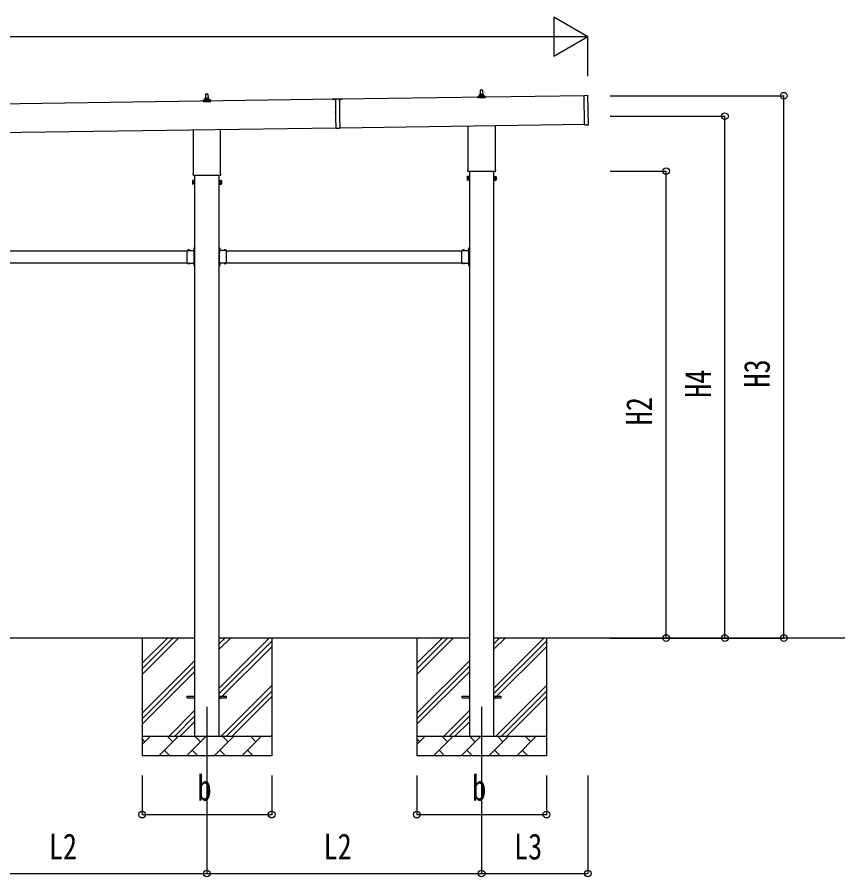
# Model space of a CAD drawing. Units: millimetres, scale not verified. Extents: x -16820 to 16820, y -11880 to 11880.
# Drawn here: x -1004 to 3213, y -4100 to 281 of the extents above; entities that cross this region are included whole.
import ezdxf
from ezdxf.enums import TextEntityAlignment as Align

# ---------------------------------------------------------------- set-up
doc = ezdxf.new("R2010")
doc.units = ezdxf.units.MM
doc.header["$LTSCALE"] = 50
for name, color, linetype in [('0-4_YKK_12', 2, 'Continuous'), ('0-5_YKK_13', 4, 'Continuous'), ('0-6_YKK_A1', 4, 'Continuous'), ('0-7_YKK_D', 6, 'Continuous')]:
    doc.layers.add(name, color=color, linetype=linetype)
doc.styles.add('ＭＳ ゴシック', font='')
doc.styles.get('ＭＳ ゴシック').set_extended_font_data('MS Gothic')

msp = doc.modelspace()

# ---------------------------------------------------------------- linework, layer by layer
at = {"layer": '0-4_YKK_12'}
for p, q in [((-37.42, -3233), (-37.42, -3733)), ((1362.58, -3233), (1362.58, -3733))]:
    msp.add_line(p, q, dxfattribs=at)
at = {"layer": '0-5_YKK_13'}
for p, q in [((-43.42, -133.74), (-42.69, -110.22)), ((-41.69, -109.24), (-33.15, -109.24)), ((-32.15, -110.22), (-31.42, -133.74)), ((1344.33, -129.24), (1344.33, -121.53)), ((1380.83, -129.24), (1344.33, -129.24)), ((1344.71, -120.74), (1380.45, -120.74)), ((1345.09, -120.56), (1351.81, -118.93)), ((1352.2, -118.74), (1372.96, -118.74)), ((1352.58, -117.95), (1352.58, -113.74)), ((1353.58, -113.74), (1371.58, -113.74)), ((1356.58, -113.74), (1357.31, -90.22)), ((1358.31, -89.24), (1366.85, -89.24)), ((1367.85, -90.22), (1368.58, -113.74)), ((1372.58, -117.95), (1372.58, -113.74)), ((1380.06, -120.56), (1373.34, -118.93)), ((1380.83, -129.24), (1380.83, -121.53)), ((1884.62, -117.16), (1903.62, -116.89)), ((1886.77, -267.15), (1884.62, -117.16)), ((1906.75, -265.86), (1904.63, -117.88)), ((-55.67, -149.24), (-55.67, -141.53)), ((-19.17, -149.24), (-55.67, -149.24)), ((-55.29, -140.74), (-19.55, -140.74)), ((-54.91, -140.56), (-48.19, -138.93)), ((-47.8, -138.74), (-27.04, -138.74)), ((-47.42, -137.95), (-47.42, -133.74)), ((-46.42, -133.74), (-28.42, -133.74)), ((-27.42, -137.95), (-27.42, -133.74)), ((-19.94, -140.56), (-26.66, -138.93)), ((-19.17, -149.24), (-19.17, -141.53)), ((652.3, -136.26), (602.3, -136.97)), ((602.3, -136.97), (602.31, -137.47)), ((602.31, -137.47), (617.31, -137.26)), ((617.3, -136.76), (617.48, -149.16)), ((617.49, -149.96), (617.84, -174.16)), ((617.85, -174.95), (618.25, -203.15)), ((637.3, -136.47), (637.48, -148.87)), ((637.31, -136.97), (652.31, -136.76)), ((637.49, -149.67), (637.83, -173.87)), ((637.85, -174.67), (638.25, -202.87)), ((652.3, -136.26), (652.31, -136.76)), ((618.26, -203.95), (618.61, -228.15)), ((638.26, -203.67), (638.61, -227.86)), ((618.62, -228.95), (619.41, -284.04)), ((638.62, -228.66), (639.4, -283.75)), ((-105.72, -513.23), (-105.72, -292.58)), ((30.88, -290.63), (30.88, -513.23)), ((619.41, -284.04), (639.4, -283.75)), ((1294.28, -493.23), (1294.28, -272.58)), ((1430.88, -270.63), (1430.88, -493.23)), ((1886.77, -267.15), (1905.76, -266.87)), ((-107.42, -522), (-107.42, -516.5)), ((30.52, -525.5), (-105.36, -525.5)), ((32.58, -516.5), (32.58, -522)), ((1292.58, -502), (1292.58, -496.5)), ((1430.52, -505.5), (1294.64, -505.5)), ((1432.58, -496.5), (1432.58, -502)), ((-111.42, -551.5), (-110.66, -550.19)), ((-111.42, -551.5), (-111.42, -568.5)), ((-111.42, -568.5), (-110.66, -569.82)), ((-104.42, -555.1), (-110.66, -555.1)), ((-104.42, -564.91), (-110.66, -564.91)), ((-101.92, -569.2), (-104.42, -569.2)), ((27.08, -569.2), (29.58, -569.2)), ((29.58, -555.1), (35.82, -555.1)), ((29.58, -564.91), (35.82, -564.91)), ((36.58, -551.5), (35.82, -550.19)), ((36.58, -568.5), (35.82, -569.82)), ((36.58, -551.5), (36.58, -568.5)), ((1288.58, -531.5), (1289.34, -530.19)), ((1288.58, -531.5), (1288.58, -548.5)), ((1288.58, -548.5), (1289.34, -549.82)), ((1295.58, -535.1), (1289.34, -535.1)), ((1295.58, -544.91), (1289.34, -544.91)), ((1295.58, -549.82), (1289.34, -549.82)), ((1298.08, -549.2), (1295.58, -549.2)), ((1427.08, -549.2), (1429.58, -549.2)), ((1429.58, -535.1), (1435.82, -535.1)), ((1429.58, -544.91), (1435.82, -544.91)), ((1429.58, -549.82), (1435.82, -549.82)), ((1436.58, -531.5), (1435.82, -530.19)), ((1436.58, -548.5), (1435.82, -549.82)), ((1436.58, -531.5), (1436.58, -548.5)), ((-104.42, -569.82), (-110.66, -569.82)), ((29.58, -569.82), (35.82, -569.82)), ((-137.92, -918.29), (-137.92, -907.9)), ((-137.92, -907.9), (-101.52, -907.9)), ((-137.92, -960.29), (-137.92, -919.72)), ((-134.66, -907.04), (-134.66, -907.2)), ((-133.96, -907.9), (-125.89, -907.9)), ((-131.05, -907.9), (-132.37, -905.24)), ((-128.8, -907.9), (-127.47, -905.24)), ((-125.19, -907.04), (-125.19, -907.2)), ((-105.62, -900), (-99.92, -900)), ((-101.92, -909.5), (-104.92, -909.5)), ((-101.52, -898.88), (-104.18, -897.55)), ((-101.52, -901.13), (-104.18, -902.45)), ((-102.38, -895.27), (-102.22, -895.27)), ((-102.38, -904.74), (-102.22, -904.74)), ((-101.92, -918.29), (-101.92, -911.5)), ((-101.92, -960.29), (-101.92, -919.72)), ((-101.52, -892.5), (-99.92, -892.5)), ((-101.52, -909.46), (-101.52, -892.5)), ((-101.52, -895.97), (-101.52, -904.04)), ((-99.92, -897), (-101.52, -897)), ((-101.52, -898), (-99.92, -898)), ((-101.52, -902), (-99.92, -902)), ((-99.92, -903), (-101.52, -903)), ((26.68, -892.5), (25.08, -892.5)), ((25.08, -897), (26.68, -897)), ((26.68, -898), (25.08, -898)), ((30.78, -900), (25.08, -900)), ((26.68, -902), (25.08, -902)), ((25.08, -903), (26.68, -903)), ((26.68, -909.46), (26.68, -892.5)), ((26.68, -895.97), (26.68, -904.04)), ((26.68, -898.88), (29.34, -897.55)), ((26.68, -901.13), (29.34, -902.45)), ((63.08, -907.9), (26.68, -907.9)), ((27.08, -909.5), (30.08, -909.5)), ((27.08, -918.29), (27.08, -911.5)), ((27.08, -960.29), (27.08, -919.72)), ((27.54, -895.27), (27.38, -895.27)), ((27.54, -904.74), (27.38, -904.74)), ((50.34, -907.04), (50.34, -907.2)), ((59.11, -907.9), (51.04, -907.9)), ((53.95, -907.9), (52.63, -905.24)), ((56.2, -907.9), (57.53, -905.24)), ((59.81, -907.04), (59.81, -907.2)), ((63.08, -918.29), (63.08, -907.9)), ((63.08, -960.29), (63.08, -919.72)), ((1262.08, -918.29), (1262.08, -907.9)), ((1262.08, -907.9), (1298.48, -907.9)), ((1262.08, -960.29), (1262.08, -919.72)), ((1265.34, -907.04), (1265.34, -907.2)), ((1266.04, -907.9), (1274.11, -907.9)), ((1268.95, -907.9), (1267.63, -905.24)), ((1271.2, -907.9), (1272.53, -905.24)), ((1274.81, -907.04), (1274.81, -907.2)), ((1294.38, -900), (1300.08, -900)), ((1298.08, -909.5), (1295.08, -909.5)), ((1298.48, -898.88), (1295.82, -897.55)), ((1298.48, -901.13), (1295.82, -902.45)), ((1297.62, -895.27), (1297.78, -895.27)), ((1297.62, -904.74), (1297.78, -904.74)), ((1298.08, -918.29), (1298.08, -911.5)), ((1298.08, -960.29), (1298.08, -919.72)), ((1298.48, -892.5), (1300.08, -892.5)), ((1298.48, -909.46), (1298.48, -892.5)), ((1298.48, -895.97), (1298.48, -904.04)), ((1300.08, -897), (1298.48, -897)), ((1298.48, -898), (1300.08, -898)), ((1298.48, -902), (1300.08, -902)), ((1300.08, -903), (1298.48, -903)), ((-137.92, -972.1), (-137.92, -961.72)), ((-101.92, -968.5), (-101.92, -961.72)), ((27.08, -968.5), (27.08, -961.72)), ((63.08, -972.1), (63.08, -961.72)), ((1262.08, -972.1), (1262.08, -961.72)), ((1298.08, -968.5), (1298.08, -961.72)), ((-137.92, -972.1), (-101.52, -972.1)), ((-134.66, -972.96), (-134.66, -972.8)), ((-133.96, -972.1), (-125.89, -972.1)), ((-131.05, -972.1), (-132.37, -974.76)), ((-128.8, -972.1), (-127.47, -974.76)), ((-125.19, -972.96), (-125.19, -972.8)), ((-104.92, -970.5), (-101.92, -970.5)), ((-101.52, -978.88), (-104.18, -977.55)), ((-101.52, -981.13), (-104.18, -982.45)), ((-102.38, -975.27), (-102.22, -975.27)), ((-102.38, -984.74), (-102.22, -984.74)), ((-101.52, -987.5), (-101.52, -970.54)), ((-101.52, -975.97), (-101.52, -984.04)), ((-101.52, -978), (-99.92, -978)), ((-101.52, -982), (-99.92, -982)), ((-101.52, -987.5), (-99.92, -987.5)), ((26.68, -978), (25.08, -978)), ((26.68, -982), (25.08, -982)), ((26.68, -987.5), (25.08, -987.5)), ((26.68, -987.5), (26.68, -970.54)), ((63.08, -972.1), (26.68, -972.1)), ((26.68, -975.97), (26.68, -984.04)), ((26.68, -978.88), (29.34, -977.55)), ((26.68, -981.13), (29.34, -982.45)), ((30.08, -970.5), (27.08, -970.5)), ((27.54, -975.27), (27.38, -975.27)), ((27.54, -984.74), (27.38, -984.74)), ((50.34, -972.96), (50.34, -972.8)), ((59.11, -972.1), (51.04, -972.1)), ((53.95, -972.1), (52.63, -974.76)), ((56.2, -972.1), (57.53, -974.76)), ((59.81, -972.96), (59.81, -972.8)), ((1262.08, -972.1), (1298.48, -972.1)), ((1265.34, -972.96), (1265.34, -972.8)), ((1266.04, -972.1), (1274.11, -972.1)), ((1268.95, -972.1), (1267.63, -974.76)), ((1271.2, -972.1), (1272.53, -974.76)), ((1274.81, -972.96), (1274.81, -972.8)), ((1295.08, -970.5), (1298.08, -970.5)), ((1298.48, -978.88), (1295.82, -977.55)), ((1298.48, -981.13), (1295.82, -982.45)), ((1297.62, -975.27), (1297.78, -975.27)), ((1297.62, -984.74), (1297.78, -984.74)), ((1298.48, -987.5), (1298.48, -970.54)), ((1298.48, -975.97), (1298.48, -984.04)), ((1298.48, -978), (1300.08, -978)), ((1298.48, -982), (1300.08, -982)), ((1298.48, -987.5), (1300.08, -987.5)), ((-137.42, -3178.5), (-99.92, -3178.5)), ((-137.42, -3187.5), (-137.42, -3178.5)), ((-137.42, -3187.5), (-99.92, -3187.5)), ((25.08, -3178.5), (62.58, -3178.5)), ((25.08, -3187.5), (62.58, -3187.5)), ((62.58, -3187.5), (62.58, -3178.5)), ((1262.58, -3178.5), (1300.08, -3178.5)), ((1262.58, -3187.5), (1262.58, -3178.5)), ((1262.58, -3187.5), (1300.08, -3187.5)), ((1425.08, -3178.5), (1462.58, -3178.5)), ((1425.08, -3187.5), (1462.58, -3187.5)), ((1462.58, -3187.5), (1462.58, -3178.5))]:
    msp.add_line(p, q, dxfattribs=at)
for points in [[(-104.42, -569.82), (-104.42, -550.19), (-110.66, -550.19)], [(-104.42, -569.2), (-104.42, -550.8), (-101.92, -550.8)], [(29.58, -569.2), (29.58, -550.8), (27.08, -550.8)], [(29.58, -569.82), (29.58, -550.19), (35.82, -550.19)], [(1295.58, -549.82), (1295.58, -530.19), (1289.34, -530.19)], [(1295.58, -549.2), (1295.58, -530.8), (1298.08, -530.8)], [(1429.58, -549.2), (1429.58, -530.8), (1427.08, -530.8)], [(1429.58, -549.82), (1429.58, -530.19), (1435.82, -530.19)], [(-101.92, -911.5), (-104.92, -911.5), (-104.92, -907.9)], [(-99.92, -907.5), (-99.92, -901.5), (-99.92, -898.5), (-99.92, -892.5)], [(25.08, -907.5), (25.08, -901.5), (25.08, -898.5), (25.08, -892.5)], [(27.08, -911.5), (30.08, -911.5), (30.08, -907.9)], [(1298.08, -911.5), (1295.08, -911.5), (1295.08, -907.9)], [(1300.08, -907.5), (1300.08, -901.5), (1300.08, -898.5), (1300.08, -892.5)], [(-101.92, -968.5), (-104.92, -968.5), (-104.92, -972.1)], [(-99.92, -987.5), (-99.92, -981.5), (-99.92, -978.5), (-99.92, -972.5)], [(25.08, -987.5), (25.08, -981.5), (25.08, -978.5), (25.08, -972.5)], [(27.08, -968.5), (30.08, -968.5), (30.08, -972.1)], [(1298.08, -968.5), (1295.08, -968.5), (1295.08, -972.1)], [(1300.08, -987.5), (1300.08, -981.5), (1300.08, -978.5), (1300.08, -972.5)]]:
    msp.add_lwpolyline(points, dxfattribs=at)
for points in [[(-101.92, -570.5), (-101.92, -549.5), (-99.92, -549.5), (-99.92, -570.5)], [(27.08, -570.5), (27.08, -549.5), (25.08, -549.5), (25.08, -570.5)], [(1298.08, -550.5), (1298.08, -529.5), (1300.08, -529.5), (1300.08, -550.5)], [(1427.08, -550.5), (1427.08, -529.5), (1425.08, -529.5), (1425.08, -550.5)]]:
    msp.add_lwpolyline(points, close=True, dxfattribs=at)
for centre, radius, start, end in [((-43.34, -134.38), 4.13, 90, 171.17633), ((-41.69, -110.24), 1, 90, 178.60509), ((-34.09, -133.74), 4.83, 133.60282, 180), ((-40.75, -133.74), 4.83, 0, 46.39718), ((-33.15, -110.24), 1, 1.39491, 90), ((-31.51, -134.38), 4.13, 8.82367, 90), ((1345.33, -121.53), 1, 103.62699, 180), ((1351.58, -117.95), 1, 283.62699, 0), ((1356.66, -114.38), 4.13, 90, 171.17633), ((1353.58, -114.74), 1, 90, 180), ((1358.31, -90.24), 1, 90, 178.60509), ((1365.91, -113.74), 4.83, 133.60282, 180), ((1359.25, -113.74), 4.83, 0, 46.39718), ((1366.85, -90.24), 1, 1.39491, 90), ((1368.49, -114.38), 4.13, 8.82367, 90), ((1371.58, -114.74), 1, 0, 90), ((1373.58, -117.95), 1, 180, 256.37301), ((1379.83, -121.53), 1, 0, 76.37301), ((1903.63, -117.89), 1, 0.81845, 90.81845), ((-54.67, -141.53), 1, 103.62699, 180), ((-48.42, -137.95), 1, 283.62699, 0), ((-46.42, -134.74), 1, 90, 180), ((-28.42, -134.74), 1, 0, 90), ((-26.42, -137.95), 1, 180, 256.37301), ((-20.17, -141.53), 1, 0, 76.37301), ((617.19, -149.56), 0.5, 307.68835, 53.94855), ((617.54, -174.56), 0.5, 307.68835, 53.94855), ((637.78, -149.27), 0.5, 127.68835, 233.94855), ((638.14, -174.27), 0.5, 127.68835, 233.94855), ((617.96, -203.56), 0.5, 307.68835, 53.94855), ((638.55, -203.26), 0.5, 127.68835, 233.94855), ((618.31, -228.55), 0.5, 307.68835, 53.94855), ((638.91, -228.26), 0.5, 127.68835, 233.94855), ((1905.75, -265.88), 1, 270.81845, 0.81845), ((-103.42, -516.5), 4, 125.09963, 180), ((-103.42, -522), 4, 180, 194.47751), ((-103.42, -522), 4, 194.47751, 241.04498), ((28.58, -522), 4, 298.95502, 345.52249), ((28.58, -516.5), 4, 0, 54.90037), ((28.58, -522), 4, 345.52249, 0), ((1296.58, -496.5), 4, 125.09963, 180), ((1296.58, -502), 4, 180, 194.47751), ((1296.58, -502), 4, 194.47751, 241.04498), ((1428.58, -502), 4, 298.95502, 345.52249), ((1428.58, -496.5), 4, 0, 54.90037), ((1428.58, -502), 4, 345.52249, 0), ((-107.08, -552.64), 4.34, 145.61575, 214.38425), ((-95.18, -560), 16.24, 162.41205, 197.58795), ((-107.08, -567.36), 4.34, 145.61575, 214.38425), ((32.23, -552.64), 4.34, 325.61575, 34.38425), ((20.34, -560), 16.24, 342.41205, 17.58795), ((32.23, -567.36), 4.34, 325.61575, 34.38425), ((1292.92, -532.64), 4.34, 145.61575, 214.38425), ((1304.82, -540), 16.24, 162.41205, 197.58795), ((1292.92, -547.36), 4.34, 145.61575, 214.38425), ((1432.23, -532.64), 4.34, 325.61575, 34.38425), ((1420.34, -540), 16.24, 342.41205, 17.58795), ((1432.23, -547.36), 4.34, 325.61575, 34.38425), ((-138.62, -919), 1, 314.427, 45.573), ((-133.96, -907.2), 0.7, 180, 270), ((-133.79, -907.04), 0.862, 129.12355, 180), ((-129.92, -911.8), 7, 90, 129.12355), ((-129.92, -911.8), 7, 50.87645, 90), ((-125.89, -907.2), 0.7, 270, 0), ((-126.05, -907.04), 0.862, 0, 50.87645), ((-97.62, -900), 7, 140.87645, 180), ((-97.62, -900), 7, 180, 219.12355), ((-102.38, -896.13), 0.862, 90, 140.87645), ((-102.38, -903.88), 0.862, 219.12355, 270), ((-102.22, -895.97), 0.7, 0, 90), ((-102.22, -904.04), 0.7, 270, 0), ((-101.22, -919), 1, 134.427, 225.573), ((-101.92, -907.5), 2, 270, 0), ((27.08, -907.5), 2, 180, 270), ((27.38, -895.97), 0.7, 90, 180), ((27.38, -904.04), 0.7, 180, 270), ((26.38, -919), 1, 314.427, 45.573), ((27.54, -896.13), 0.862, 39.12355, 90), ((27.54, -903.88), 0.862, 270, 320.87645), ((22.78, -900), 7, 0, 39.12355), ((22.78, -900), 7, 320.87645, 0), ((51.04, -907.2), 0.7, 180, 270), ((51.21, -907.04), 0.862, 129.12355, 180), ((55.08, -911.8), 7, 90, 129.12355), ((55.08, -911.8), 7, 50.87645, 90), ((59.11, -907.2), 0.7, 270, 0), ((58.95, -907.04), 0.862, 0, 50.87645), ((63.78, -919), 1, 134.427, 225.573), ((1261.38, -919), 1, 314.427, 45.573), ((1266.04, -907.2), 0.7, 180, 270), ((1266.21, -907.04), 0.862, 129.12355, 180), ((1270.08, -911.8), 7, 90, 129.12355), ((1270.08, -911.8), 7, 50.87645, 90), ((1274.11, -907.2), 0.7, 270, 0), ((1273.95, -907.04), 0.862, 0, 50.87645), ((1302.38, -900), 7, 140.87645, 180), ((1302.38, -900), 7, 180, 219.12355), ((1297.62, -896.13), 0.862, 90, 140.87645), ((1297.62, -903.88), 0.862, 219.12355, 270), ((1297.78, -895.97), 0.7, 0, 90), ((1297.78, -904.04), 0.7, 270, 0), ((1298.78, -919), 1, 134.427, 225.573), ((1298.08, -907.5), 2, 270, 0), ((-138.62, -961), 1, 314.427, 45.573), ((-101.22, -961), 1, 134.427, 225.573), ((26.38, -961), 1, 314.427, 45.573), ((63.78, -961), 1, 134.427, 225.573), ((1261.38, -961), 1, 314.427, 45.573), ((1298.78, -961), 1, 134.427, 225.573), ((-133.96, -972.8), 0.7, 90, 180), ((-133.79, -972.96), 0.862, 180, 230.87645), ((-129.92, -968.2), 7, 230.87645, 270), ((-129.92, -968.2), 7, 270, 309.12355), ((-125.89, -972.8), 0.7, 0, 90), ((-126.05, -972.96), 0.862, 309.12355, 0), ((-97.62, -980), 7, 140.87645, 180), ((-97.62, -980), 7, 180, 219.12355), ((-102.38, -976.13), 0.862, 90, 140.87645), ((-102.38, -983.88), 0.862, 219.12355, 270), ((-102.22, -975.97), 0.7, 0, 90), ((-102.22, -984.04), 0.7, 270, 0), ((-101.92, -972.5), 2, 0, 90), ((27.08, -972.5), 2, 90, 180), ((27.38, -975.97), 0.7, 90, 180), ((27.38, -984.04), 0.7, 180, 270), ((27.54, -976.13), 0.862, 39.12355, 90), ((27.54, -983.88), 0.862, 270, 320.87645), ((22.78, -980), 7, 0, 39.12355), ((22.78, -980), 7, 320.87645, 0), ((51.04, -972.8), 0.7, 90, 180), ((51.21, -972.96), 0.862, 180, 230.87645), ((55.08, -968.2), 7, 230.87645, 270), ((55.08, -968.2), 7, 270, 309.12355), ((59.11, -972.8), 0.7, 0, 90), ((58.95, -972.96), 0.862, 309.12355, 0), ((1266.04, -972.8), 0.7, 90, 180), ((1266.21, -972.96), 0.862, 180, 230.87645), ((1270.08, -968.2), 7, 230.87645, 270), ((1270.08, -968.2), 7, 270, 309.12355), ((1274.11, -972.8), 0.7, 0, 90), ((1273.95, -972.96), 0.862, 309.12355, 0), ((1302.38, -980), 7, 140.87645, 180), ((1302.38, -980), 7, 180, 219.12355), ((1297.62, -976.13), 0.862, 90, 140.87645), ((1297.62, -983.88), 0.862, 219.12355, 270), ((1297.78, -975.97), 0.7, 0, 90), ((1297.78, -984.04), 0.7, 270, 0), ((1298.08, -972.5), 2, 0, 90)]:
    msp.add_arc(centre, radius, start, end, dxfattribs=at)
at = {"layer": '0-6_YKK_A1'}
for p, q in [((1884.65, -119.16), (637.31, -136.97)), ((617.31, -137.26), (-4769.73, -214.18)), ((-4767.66, -359.18), (619.38, -282.22)), ((639.38, -281.93), (1886.72, -264.12)), ((-99.92, -525.5), (-99.92, -3383)), ((25.08, -3383), (25.08, -525.5)), ((1300.08, -505.5), (1300.08, -3383)), ((1425.08, -3383), (1425.08, -505.5)), ((-1336.92, -910), (-137.92, -910)), ((63.08, -910), (1262.08, -910)), ((-1336.92, -970), (-137.92, -970)), ((-104.92, -970), (-100.42, -970)), ((30.08, -970), (25.58, -970)), ((63.08, -970), (1262.08, -970)), ((1295.08, -970), (1299.58, -970)), ((-99.92, -2883), (-1374.92, -2883)), ((-367.42, -2883), (-367.42, -3483)), ((-367.42, -3068.05), (-182.37, -2883)), ((-367.42, -3039.77), (-210.65, -2883)), ((-367.42, -3011.48), (-238.94, -2883)), ((1300.08, -2883), (25.08, -2883)), ((25.08, -3138.1), (280.18, -2883)), ((25.08, -2940.11), (82.19, -2883)), ((25.08, -2911.83), (53.9, -2883)), ((292.58, -2883), (292.58, -3483)), ((1032.58, -2883), (1032.58, -3483)), ((1032.58, -3068.05), (1217.63, -2883)), ((1032.58, -3039.77), (1189.35, -2883)), ((1032.58, -3011.48), (1161.06, -2883)), ((3213.46, -2883), (1425.08, -2883)), ((1425.08, -3138.1), (1680.18, -2883)), ((1425.08, -2940.11), (1482.19, -2883)), ((1425.08, -2911.83), (1453.9, -2883)), ((1692.58, -2883), (1692.58, -3483)), ((25.08, -3166.39), (292.58, -2898.89)), ((25.08, -3194.67), (292.58, -2927.17)), ((1425.08, -3166.39), (1692.58, -2898.89)), ((1425.08, -3194.67), (1692.58, -2927.17)), ((-367.42, -3266.04), (-99.92, -2998.54)), ((1032.58, -3266.04), (1300.08, -2998.54)), ((-367.42, -3294.33), (-99.92, -3026.83)), ((-367.42, -3322.61), (-99.92, -3055.11)), ((1032.58, -3294.33), (1300.08, -3026.83)), ((1032.58, -3322.61), (1300.08, -3055.11)), ((34.74, -3383), (292.58, -3125.16)), ((63.02, -3383), (292.58, -3153.44)), ((1434.74, -3383), (1692.58, -3125.16)), ((1463.02, -3383), (1692.58, -3153.44)), ((91.3, -3383), (292.58, -3181.73)), ((1491.3, -3383), (1692.58, -3181.73)), ((-229.82, -3383), (-99.92, -3253.1)), ((-201.54, -3383), (-99.92, -3281.39)), ((1170.18, -3383), (1300.08, -3253.1)), ((1198.46, -3383), (1300.08, -3281.39)), ((-173.25, -3383), (-99.92, -3309.67)), ((1226.75, -3383), (1300.08, -3309.67)), ((-367.42, -3383), (292.58, -3383)), ((-367.42, -3425.9), (-324.53, -3383)), ((-353.08, -3411.56), (-367.42, -3397.22)), ((-283.11, -3483), (-183.11, -3383)), ((-211.66, -3411.56), (-240.21, -3383)), ((-141.68, -3483), (-41.68, -3383)), ((-70.24, -3411.56), (-98.79, -3383)), ((-0.26, -3483), (99.74, -3383)), ((71.18, -3411.56), (42.63, -3383)), ((141.16, -3483), (241.16, -3383)), ((212.6, -3411.56), (184.05, -3383)), ((289.29, -3383), (292.58, -3379.72)), ((1032.58, -3383), (1692.58, -3383)), ((1032.58, -3425.9), (1075.47, -3383)), ((1046.92, -3411.56), (1032.58, -3397.22)), ((1116.89, -3483), (1216.89, -3383)), ((1188.34, -3411.56), (1159.79, -3383)), ((1258.32, -3483), (1358.32, -3383)), ((1329.76, -3411.56), (1301.21, -3383)), ((1399.74, -3483), (1499.74, -3383)), ((1471.18, -3411.56), (1442.63, -3383)), ((1541.16, -3483), (1641.16, -3383)), ((1612.6, -3411.56), (1584.05, -3383)), ((1689.29, -3383), (1692.58, -3379.72)), ((-254.55, -3454.45), (-226, -3483)), ((-113.13, -3454.45), (-84.58, -3483)), ((28.29, -3454.45), (56.84, -3483)), ((169.71, -3454.45), (198.26, -3483)), ((1145.45, -3454.45), (1174, -3483)), ((1286.87, -3454.45), (1315.42, -3483)), ((1428.29, -3454.45), (1456.84, -3483)), ((1569.71, -3454.45), (1598.26, -3483)), ((292.58, -3483), (-367.42, -3483)), ((1692.58, -3483), (1032.58, -3483))]:
    msp.add_line(p, q, dxfattribs=at)
for points in [[(-104.92, -910), (-100.42, -910), (-100.42, -970)], [(30.08, -910), (25.58, -910), (25.58, -970)], [(1295.08, -910), (1299.58, -910), (1299.58, -970)]]:
    msp.add_lwpolyline(points, dxfattribs=at)
at = {"layer": '0-7_YKK_D'}
for p, q in [((1904.22, 181.32), (1731.01, 281.32)), ((1731.01, 281.32), (1731.01, 81.32)), ((1704.22, 181.32), (-4587.22, 181.32)), ((1904.22, 181.32), (1557.8, 181.32)), ((1904.22, 181.32), (1731.01, 81.32)), ((1904.22, -18.87), (1904.22, 182.32)), ((2018.19, -118.68), (2903.58, -118.68)), ((2902.58, -2883), (2902.58, -118.68)), ((2018.19, -223), (2603.58, -223)), ((2602.58, -2883), (2602.58, -223)), ((2018.19, -503), (2303.58, -503)), ((2302.58, -2883), (2302.58, -503)), ((2018.19, -2883), (2303.58, -2883)), ((2018.19, -2883), (2903.58, -2883)), ((2018.19, -2883), (2603.58, -2883)), ((-367.42, -3583), (-367.42, -3784)), ((292.58, -3583), (292.58, -3784)), ((1032.58, -3583), (1032.58, -3784)), ((1692.58, -3583), (1692.58, -3784)), ((1904.22, -3584), (1904.22, -4084)), ((-37.42, -3672), (-37.42, -4084)), ((-37.42, -3672), (-37.42, -4084)), ((1362.58, -3673.46), (1362.58, -4084)), ((1362.58, -3673.46), (1362.58, -4084)), ((-367.42, -3783), (292.58, -3783)), ((1032.58, -3783), (1692.58, -3783)), ((-1437.42, -4083), (-37.42, -4083)), ((-37.42, -4083), (1362.58, -4083)), ((1362.58, -4083), (1904.22, -4083))]:
    msp.add_line(p, q, dxfattribs=at)
for centre in [(2902.58, -118.68), (2602.58, -223), (2302.58, -503), (2302.58, -2883), (2602.58, -2883), (2902.58, -2883), (-367.42, -3783), (292.58, -3783), (1032.58, -3783), (1692.58, -3783), (-37.42, -4083), (-37.42, -4083), (1362.58, -4083), (1362.58, -4083), (1904.22, -4083)]:
    msp.add_circle(centre, 17, dxfattribs=at)

# ---------------------------------------------------------------- texts
at = {"layer": '0-7_YKK_D', "style": 'ＭＳ ゴシック', "width": 0.8}
for s, p in [('H3', (2870.58, -1606.44)), ('H4', (2570.58, -1658.6)), ('H2', (2270.58, -1798.6))]:
    msp.add_text(s, height=132, rotation=90, dxfattribs=at).set_placement(p, align=Align.BOTTOM_LEFT)
for s, p in [('b', (-85.42, -3751)), ('b', (1314.58, -3751)), ('L2', (-843.02, -4051)), ('L2', (556.98, -4051)), ('L3', (1527.8, -4051))]:
    msp.add_text(s, height=132, dxfattribs=at).set_placement(p, align=Align.BOTTOM_LEFT)

doc.saveas('drawing.dxf')
